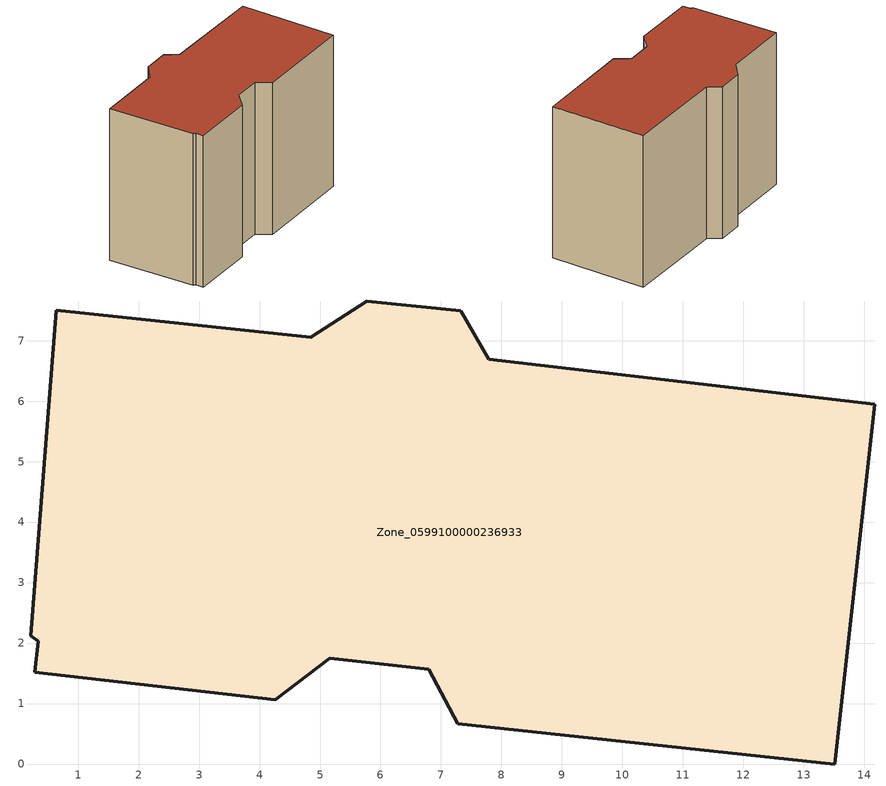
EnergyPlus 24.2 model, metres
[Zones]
Zone_0599100000236933
 floor ground (C_G): 5.77,7.66 7.33,7.5 7.79,6.7 14.18,5.95 13.51,0 7.28,0.67 6.8,1.57 5.16,1.75 4.26,1.07 0.29,1.52 0.34,2.03 0.21,2.12 0.64,7.51 4.85,7.06 z0
 wall outside (C_F): 0.29,1.52 4.26,1.07 5.16,1.75 6.8,1.57 7.28,0.67 13.51,0 14.18,5.95 7.79,6.7 7.33,7.5 5.77,7.66 4.85,7.06 0.64,7.51 0.21,2.12 0.34,2.03 0.29,1.52 z0:9.71
 roof outside (C_R): 0.64,7.51 0.21,2.12 0.34,2.03 0.29,1.52 4.26,1.07 5.16,1.75 6.8,1.57 7.28,0.67 13.51,0 14.18,5.95 7.79,6.7 7.33,7.5 5.77,7.66 4.85,7.06 z9.71
[BUILDING]
Pand.0599100000236933: North Axis=0; Terrain=City; Loads Convergence Tolerance Value=0.04; Temperature Convergence Tolerance Value=0.4; Solar Distribution=FullExterior; Maximum Number of Warmup Days=25; Minimum Number of Warmup Days=1
[Site:Location]
Rotterdam.The.Hague.AP_ZH_NLD Design_Conditions: Latitude=51.96; Longitude=4.45; Time Zone=1; Elevation=-4.5
[SITE:GROUNDTEMPERATURE:BUILDINGSURFACE]
18, 18, 18, 18, 18, 18, 18, 18, 18, 18, 18, 18
[MATERIAL] Thermal Absorptance=0.9; Solar Absorptance=0.7; Visible Absorptance=0.7
Name | Roughness | Thickness | Conductivity | Density | Specific Heat
G.TI.1946 | MediumSmooth | 0.15 | 1 | 540 | 1210
F.TI.1946 | Rough | 0.3 | 0.857143 | 1920 | 840
R.TI.1946 | MediumRough | 0.2 | 0.1 | 1500 | 1000
[CONSTRUCTION]
C_G: G.TI.1946
C_F: F.TI.1946
C_R: R.TI.1946
[ZONE]
Zone_0599100000236933: Type=1; Multiplier=1; Ceiling Height=Autocalculate; Volume=Autocalculate; Floor Area=autocalculate; Part of Total Floor Area=Yes
[ZONEINFILTRATION:DESIGNFLOWRATE]
Infil_Zone_0599100000236933: Zone or ZoneList or Space or SpaceList=Zone_0599100000236933; Schedule=AlwaysOn; Design Flow Rate Calculation Method=Flow/Area; Flow Rate per Floor Area=0.003; Constant Term Coefficient=1; Temperature Term Coefficient=0; Velocity Term Coefficient=0; Velocity Squared Term Coefficient=0
[HVACTEMPLATE:ZONE:IDEALLOADSAIRSYSTEM]
Zone_0599100000236933: Maximum Heating Supply Air Temperature=50; Minimum Cooling Supply Air Temperature=13; Maximum Heating Supply Air Humidity Ratio=0.0156; Minimum Cooling Supply Air Humidity Ratio=0.0077; Heating Limit=NoLimit; Cooling Limit=NoLimit; Dehumidification Control Type=ConstantSensibleHeatRatio; Cooling Sensible Heat Ratio=0.7; Dehumidification Setpoint=60; Humidification Control Type=None; Humidification Setpoint=30; Outdoor Air Method=None; Outdoor Air Flow Rate per Person=0.00944; Outdoor Air Flow Rate per Zone Floor Area=0; Outdoor Air Flow Rate per Zone=0; Demand Controlled Ventilation Type=None; Outdoor Air Economizer Type=NoEconomizer; Heat Recovery Type=None; Sensible Heat Recovery Effectiveness=0.7; Latent Heat Recovery Effectiveness=0.65
[ZONECONTROL:THERMOSTAT]
ThermostatControl_Zone_0599100000236933: Zone or ZoneList=Zone_0599100000236933; Control Type Schedule=DualSetpointControlType; Control 1=Thermostat_Zone_0599100000236933; Temperature Difference Between Cutout And Setpoint=0
[THERMOSTATSETPOINT:DUALSETPOINT]
Thermostat_Zone_0599100000236933: Heating Setpoint Temperature Schedule=HeatingSetpoint_Zone_0599100000236933; Cooling Setpoint Temperature Schedule=CoolingSetpoint_Zone_0599100000236933
[SCHEDULE:COMPACT]
HeatingSetpoint_Zone_0599100000236933: Through: 12/31, For: AllDays, Until: 24:00, 21
CoolingSetpoint_Zone_0599100000236933: Through: 12/31, For: AllDays, Until: 24:00, 24
DualSetpointControlType: Through: 12/31, For: AllDays, Until: 24:00, 4
AlwaysOn: Through: 12/31, For: AllDays, Until: 24:00, 1
